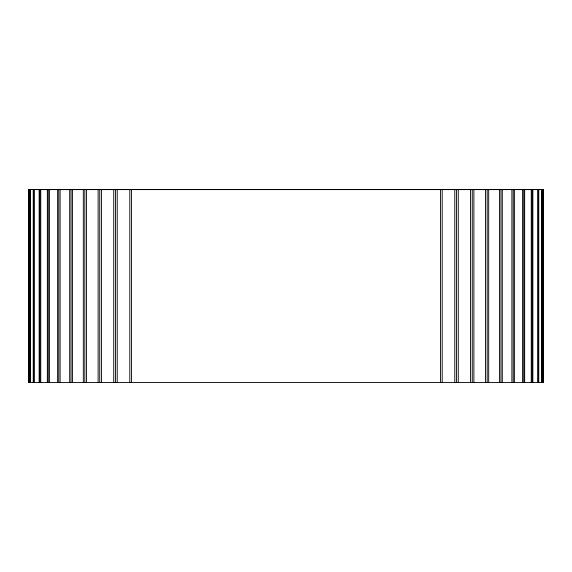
<?xml version="1.0" encoding="UTF-8"?>
<svg xmlns="http://www.w3.org/2000/svg" width="572" height="572" viewBox="0 0 572 572"><rect width="100%" height="100%" fill="white"/><g stroke="black" fill="none" stroke-linecap="round" stroke-linejoin="round"><path stroke-width="0.86" d="M28.6 189.604L543.4 189.604M543.264 189.604L543.264 382.525M542.27 189.604L542.27 382.525M542.134 189.604L542.134 382.525M541.72 189.604L541.72 382.525M538.774 189.604L538.774 382.525M538.359 189.604L538.359 382.525M537.687 189.604L537.687 382.525M532.854 189.604L532.854 382.525M532.174 189.604L532.174 382.525M531.252 189.604L531.252 382.525M524.66 189.604L524.66 382.525M523.737 189.604L523.737 382.525M522.586 189.604L522.586 382.525M514.392 189.604L514.392 382.525M513.241 189.604L513.241 382.525M511.897 189.604L511.897 382.525M502.302 189.604L502.302 382.525M500.958 189.604L500.958 382.525M499.449 189.604L499.449 382.525M488.688 189.604L488.688 382.525M487.18 189.604L487.18 382.525M485.549 189.604L485.549 382.525M473.888 189.604L473.888 382.525M472.257 189.604L472.257 382.525M470.541 189.604L470.541 382.525M458.265 189.604L458.265 382.525M456.549 189.604L456.549 382.525M454.783 189.604L454.783 382.525M442.199 189.604L442.199 382.525M440.44 189.604L440.44 382.525M131.56 189.604L131.56 382.525M129.801 189.604L129.801 382.525M117.217 189.604L117.217 382.525M115.451 189.604L115.451 382.525M113.735 189.604L113.735 382.525M101.459 189.604L101.459 382.525M99.742 189.604L99.742 382.525M98.112 189.604L98.112 382.525M86.451 189.604L86.451 382.525M84.82 189.604L84.82 382.525M83.312 189.604L83.312 382.525M72.551 189.604L72.551 382.525M71.042 189.604L71.042 382.525M69.698 189.604L69.698 382.525M60.103 189.604L60.103 382.525M58.759 189.604L58.759 382.525M57.608 189.604L57.608 382.525M49.414 189.604L49.414 382.525M48.262 189.604L48.262 382.525M47.34 189.604L47.34 382.525M40.748 189.604L40.748 382.525M39.825 189.604L39.825 382.525M39.146 189.604L39.146 382.525M34.313 189.604L34.313 382.525M33.641 189.604L33.641 382.525M33.226 189.604L33.226 382.525M30.28 189.604L30.28 382.525M29.866 189.604L29.866 382.525M29.73 189.604L29.73 382.525M28.736 189.604L28.736 382.525M543.4 189.475L28.6 189.475L28.6 382.525L543.4 382.525L543.4 189.475"/></g></svg>
